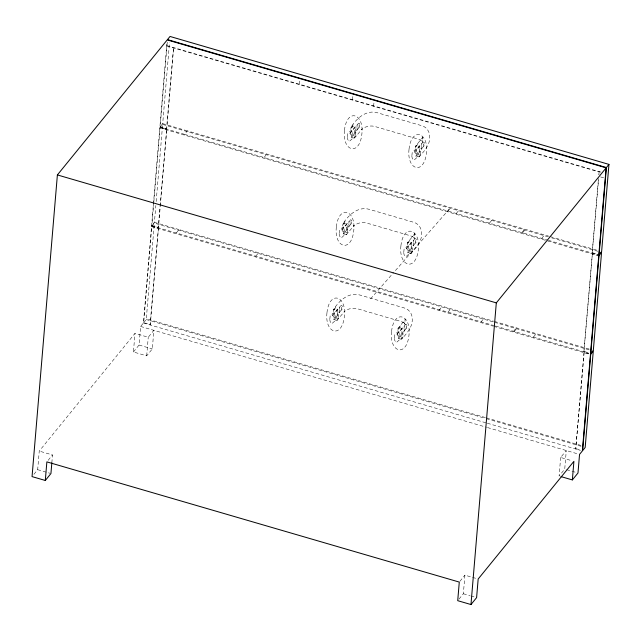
<?xml version="1.0" encoding="UTF-8"?>
<svg xmlns="http://www.w3.org/2000/svg" width="641" height="641" viewBox="0 0 641 641"><rect width="100%" height="100%" fill="white"/><g stroke="black" fill="none" stroke-linecap="round" stroke-linejoin="round"><path stroke-width="0.48" stroke-dasharray="3.21 2.4" d="M33.925 474.3L37.683 469.685L39.245 451.088L134.987 333.384L148.247 337.246L153.88 330.323L152.318 348.92L146.685 355.843L133.424 351.981L134.987 333.384M51.841 462.778L52.498 454.95L39.245 451.088M133.424 351.981L139.057 345.05L140.619 326.461L143.44 323L166.989 42.506M151.797 226.281L158.423 228.212L150.331 324.61L143.696 322.679L151.797 226.281L154.345 223.14L493.57 322.014M153.776 202.724L151.861 225.464L158.487 227.403L160.234 206.634M153.856 201.739L160.082 127.583L162.638 124.442L547.871 236.729M167.253 42.178L160.154 126.774L166.78 128.705L173.591 47.562L166.516 129.025L159.889 127.094L162.702 123.633L169.52 42.402M143.696 322.679L146.252 319.538L154.345 223.14M494.491 325.732L151.596 225.792L154.417 222.331L155.827 205.521M156.156 201.562L162.638 124.442M146.685 355.843L148.247 337.246M151.596 225.792L158.231 227.723L166.708 129.514L160.082 127.583M160.314 205.649L166.708 129.514M299.531 84.267L299.892 79.957M352.55 99.724L352.919 95.413M373.639 106.27L373.999 101.959M458.972 599.143L463.355 593.758L464.917 575.161L471.544 577.092M560.659 457.458L559.096 476.055L564.729 469.132L566.291 450.535L560.659 457.458L572.02 460.775M598.293 180.353L592.188 253.099L598.678 178.559M598.774 174.6L599.263 171.636L599.014 174.6M584.095 352.286L575.738 449.004L584.095 352.286L588.831 353.664M592.38 253.588L583.895 351.797L592.38 253.588L598.061 255.246M351.797 126.397C349.906 129.827 349.537 135.58 353.167 137.967L354.024 137.991L355.611 136.757M353.167 124.715C351.268 128.152 350.907 133.905 354.537 136.285L355.386 136.317L356.973 135.083M343.688 222.972C341.789 226.409 341.429 232.162 345.058 234.55L346.741 234.157L347.502 233.34M345.058 221.297C343.159 224.735 342.799 230.48 346.42 232.867L348.111 232.483L348.864 231.665M416.386 145.219C414.487 148.656 414.126 154.409 417.756 156.789L418.605 156.821L420.192 155.587M417.756 143.544C415.857 146.973 415.488 152.726 419.118 155.114L419.975 155.138L421.562 153.904M334.33 308.666C332.431 312.103 332.07 317.856 335.692 320.236L336.549 320.26L338.136 319.034M335.692 306.983C333.793 310.42 333.432 316.173 337.062 318.561L338.744 318.176L339.498 317.351M408.277 241.801C406.378 245.239 406.017 250.984 409.647 253.371L411.33 252.987L412.083 252.169M409.639 240.119C407.74 243.556 407.38 249.309 411.009 251.697L412.7 251.304L413.453 250.487M398.91 327.495C397.011 330.924 396.651 336.677 400.28 339.065L401.138 339.089L402.724 337.855M400.28 325.812C398.382 329.25 398.021 335.003 401.643 337.382L402.5 337.406L404.086 336.18M159.889 127.094L184.52 134.338L187.34 130.876L549.305 236.321M158.423 228.212L150.066 324.931L150.331 324.61M176.235 233.036L179.047 229.574L493.49 321.165M264.068 157.462L266.88 154M48.123 460.334L52.498 454.95M255.775 256.16L258.595 252.69M447.266 211.69L450.086 208.229L392.917 273.387M456.28 213.485L459.1 210.024M489.42 223.148L492.24 219.687M438.981 310.388L441.793 306.927M447.995 312.183L450.807 308.722M521.854 232.595L524.667 229.133M522.567 232.803L525.38 229.342M541.733 238.396L544.554 234.935M481.135 321.846L483.955 318.385M513.561 331.293L516.382 327.831M514.274 331.501L517.095 328.04M533.448 337.094L536.261 333.632M459.909 581.315L464.917 575.161M370.57 298.85L392.26 274.132M166.964 45.631L601.154 172.189M166.7 45.952L598.998 171.956M600.521 176.916L604.311 178.022M550.258 236.593L597.821 250.463M551.709 237.851L597.724 251.264M592.452 252.778L598.133 254.429M184.52 134.338L547.446 240.063M548.4 240.335L597.869 254.757M159.817 127.904L597.797 255.567M494.443 321.437L589.536 349.161M494.523 322.295L589.44 349.962M584.159 351.476L588.895 352.854M495.445 326.013L588.63 353.175M151.532 226.602L492.697 326.045M493.658 326.325L588.566 353.984M485.397 417.555L146.324 318.729M486.351 417.836L581.443 445.559M146.252 319.538L485.469 418.413M486.431 418.693L581.347 446.36M575.995 448.684L580.73 450.062M143.44 323L486.375 422.956M487.336 423.236L580.466 450.383M140.619 326.461L486.503 427.275M487.464 427.555L578.599 454.124M139.057 345.05L152.318 348.92M566.62 469.677L576.091 472.441M472.489 577.373L476.279 578.478M37.683 469.685L49.99 473.266M463.355 593.758L469.981 595.689M470.927 595.962L474.717 597.067M162.702 123.633L187.34 130.876M154.417 222.331L179.047 229.574M329.778 319.571L330.171 321.646L331.709 323.825L335.035 320.796L335.451 315.877L333.504 312.792L330.171 315.821L329.778 319.571M339.137 233.885L339.538 235.96L341.068 238.131L344.401 235.103L344.81 230.191L342.863 227.098L339.538 230.127L339.137 233.885M347.246 137.302L347.646 139.377L349.177 141.549L352.51 138.528L352.927 133.608L350.98 130.524L347.646 133.544L347.246 137.302M394.359 338.4L394.76 340.475L396.29 342.647L399.623 339.626L400.032 334.706L398.085 331.621L394.76 334.642L394.359 338.4M403.726 252.706L404.118 254.781L405.657 256.953L408.982 253.932L409.399 249.012L407.452 245.928L404.118 248.948L403.726 252.706M411.834 156.132L412.235 158.207L413.765 160.378L417.099 157.349L417.507 152.43L415.56 149.345L412.235 152.374L411.834 156.132M334.394 317.415L333.849 319.787C335.628 317.079 342.334 312.407 338.624 308.617L337.647 309.106L332.326 315.636L333.632 315.34L334.394 317.415M337.446 313.425L337.006 315.364L341.228 310.172C339.514 311.55 339.057 307.752 339.978 306.775L335.756 311.967L336.821 311.726L337.446 313.425M338.4 314.451L338.119 317.752L337.046 320.372L344.578 311.334L344.089 311.734C347.598 308.77 352.542 307.576 357.021 308.65L401.362 321.574L403.63 322.575L403.229 322.295L405.096 324.578L404.535 322.776L404.655 323.825L405.28 319.234L397.821 328.833L399.407 327.599L400.264 327.631C403.886 330.011 403.526 335.764 401.627 339.201C406.755 333.424 413.125 326.646 412.179 318.224C412.083 313.585 408.91 309.162 404.343 307.984L359.994 295.06C348.576 291.647 338.664 301.038 333.232 310.012L334.818 308.778L336.493 309.266L337.799 311.342L338.4 314.451M341.821 308.049L341.373 309.996C343.728 308.93 342.142 302.905 340.123 306.598L341.196 306.35L341.821 308.049M343.76 231.721L343.215 234.093C344.986 231.393 351.701 226.722 347.983 222.932L347.005 223.413L341.693 229.951L342.991 229.646L343.76 231.721M346.813 227.731L346.364 229.678L350.587 224.486C348.88 225.856 348.424 222.058 349.345 221.089L345.122 226.273L346.188 226.033L346.813 227.731M347.759 228.757L347.486 232.066L346.404 234.686L353.944 225.64L353.447 226.041C356.965 223.084 361.909 221.882 366.38 222.956L410.729 235.88L412.988 236.882L412.596 236.601L414.455 238.885L413.894 237.082L414.022 238.131L414.647 233.548L413.966 235.736L414.663 233.789L407.187 243.147L407.94 242.322L409.623 241.937C413.253 244.325 412.892 250.07 410.993 253.507C416.113 247.73 422.491 240.96 421.538 232.539C421.449 227.892 418.269 223.469 413.709 222.299L369.36 209.375C357.942 205.961 348.031 215.344 342.598 224.318L344.185 223.084L345.86 223.573L347.166 225.648L347.759 228.757M351.869 135.139L351.324 137.511C353.095 134.81 359.809 130.139 356.092 126.349L355.114 126.83L349.802 133.368L351.108 133.072L351.869 135.139M351.18 222.363L350.739 224.302C353.095 223.236 351.5 217.219 349.489 220.905L350.555 220.656L351.18 222.363M354.922 131.149L354.473 133.096L358.704 127.904C356.989 129.274 356.532 125.484 357.454 124.506L353.231 129.698L354.297 129.45L354.922 131.149M355.867 132.174L355.595 135.483L354.513 138.103L362.053 129.057L361.564 129.466C365.074 126.501 370.017 125.299 374.488 126.373L418.837 139.305L421.097 140.299L420.704 140.018L422.563 142.31L422.002 140.507L422.131 141.549L422.756 136.966L422.074 139.161L422.772 137.206L415.296 146.565L416.882 145.331L417.732 145.355C421.361 147.742 421.001 153.495 419.102 156.933C424.222 151.148 430.6 144.377 429.654 135.956C429.558 131.317 426.377 126.894 421.818 125.716L377.469 112.792C366.051 109.379 356.14 118.761 350.707 127.735L352.294 126.509L353.968 126.99L355.274 129.065L355.867 132.174M359.289 125.78L358.848 127.719C361.204 126.662 359.617 120.636 357.598 124.322L358.664 124.082L359.289 125.78M398.982 336.237L398.438 338.608C400.208 335.908 406.923 331.237 403.205 327.447L402.228 327.928L396.915 334.466L398.213 334.161L398.982 336.237M402.035 332.246L401.587 334.193L405.809 329.001C404.102 330.371 403.646 326.581 404.567 325.604L400.345 330.796L401.41 330.548L402.035 332.246M406.402 326.878L405.961 328.817C408.317 327.751 406.723 321.734 404.711 325.42L405.777 325.179L406.402 326.878M408.341 250.551L407.804 252.915C409.575 250.214 416.289 245.543 412.572 241.753L411.594 242.234L406.274 248.772L407.58 248.476L408.341 250.551M411.394 246.561L410.953 248.5L415.176 243.308C413.461 244.686 413.004 240.888 413.926 239.91L409.703 245.102L410.769 244.862L411.394 246.561M416.45 153.968L415.913 156.34C417.684 153.64 424.398 148.968 420.68 145.178L419.703 145.659L414.39 152.189L415.688 151.893L416.45 153.968M415.769 241.184L415.32 243.131C417.676 242.066 416.089 236.04 414.078 239.726L415.144 239.486L415.769 241.184M419.502 149.978L419.062 151.917L423.284 146.733C421.578 148.103 421.113 144.305 422.034 143.328L417.812 148.52L418.885 148.279L419.502 149.978M423.877 144.602L423.437 146.549C425.792 145.483 424.198 139.466 422.187 143.151L423.252 142.903L423.877 144.602M326.958 312.808C324.578 333.592 342.078 338.993 344.409 316.229C346.789 295.445 329.298 290.044 326.958 312.808M336.325 227.114C333.945 247.907 351.436 253.299 353.776 230.544C356.148 209.751 338.656 204.359 336.325 227.114M344.433 130.54C342.054 151.324 359.553 156.725 361.885 133.961C364.264 113.177 346.765 107.776 344.433 130.54M391.547 331.629C389.167 352.422 406.658 357.822 408.998 335.059C411.37 314.266 393.878 308.874 391.547 331.629M400.905 245.944C398.534 266.728 416.025 272.129 418.365 249.365C420.736 228.581 403.245 223.18 400.905 245.944M409.014 149.361C406.642 170.153 424.134 175.546 426.473 152.79C428.845 131.998 411.354 126.597 409.014 149.361"/><path stroke-width="0.96" d="M560.987 476.608L572.357 479.917L577.99 472.994L579.544 454.397L582.365 450.935L606.138 167.854L167.205 39.918L57.386 174.929L32.05 476.608L45.303 480.47L50.935 473.547L51.841 462.778M45.303 480.47L46.865 461.873L459.285 582.084L457.722 600.681L470.975 604.543L476.608 597.62L478.17 579.023L573.911 461.32L572.357 479.917M470.975 604.543L496.31 302.873L606.138 167.854M606.394 167.533L599.079 254.709L601.627 251.568L608.95 164.392L170.025 36.457L167.469 39.598L606.394 167.533L608.95 164.392M57.386 174.929L496.31 302.873M590.722 354.217L582.629 450.615L585.177 447.474L593.278 351.076L590.722 354.217M599.006 255.519L590.786 353.407L593.342 350.266L601.562 252.378L599.006 255.519"/></g></svg>
